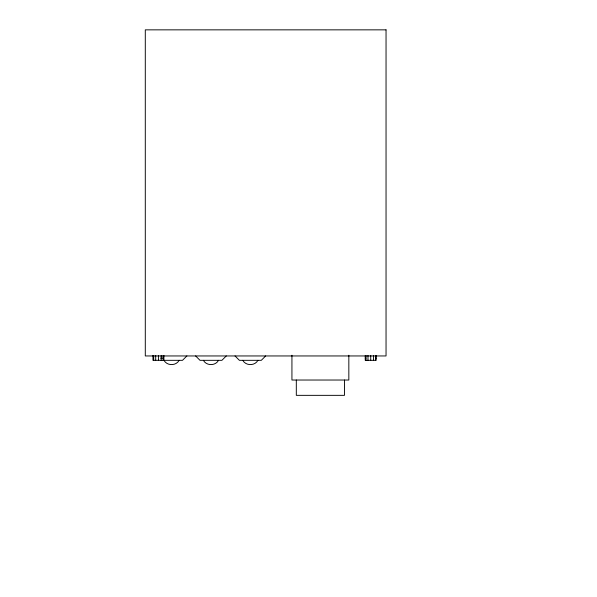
<?xml version="1.0" encoding="UTF-8"?>
<svg xmlns="http://www.w3.org/2000/svg" width="597" height="597" viewBox="0 0 597 597"><rect width="100%" height="100%" fill="white"/><g stroke="black" fill="none" stroke-linecap="round" stroke-linejoin="round"><path stroke-width="0.9" d="M179.145 360.327C176.078 366.028 167.048 366.028 163.981 360.327M218.539 360.327C215.472 366.028 206.443 366.028 203.376 360.327M257.934 360.327C254.867 366.028 245.837 366.028 242.77 360.327M186.883 355.954L182.503 360.327L152.959 360.327L152.959 355.402M226.278 355.954L221.897 360.327L200.01 360.327L195.637 355.954M265.672 355.954L261.292 360.327L239.404 360.327L235.031 355.954M160.675 358.14L163.168 358.14M365.252 358.14L365.983 358.14M375.461 358.14L376.192 358.14M376.192 355.513L376.192 360.327L365.252 360.327L365.252 355.513M375.461 355.402L375.461 360.327M373.461 355.402L373.461 360.327M370.722 355.402L370.722 360.327M367.991 355.402L367.991 360.327M365.983 355.513L365.983 360.327M348.835 355.245L348.835 380.028L291.933 380.028L291.933 355.245M344.462 380.028L344.462 395.348L296.313 395.348L296.313 380.028M163.899 355.402L163.899 360.327M163.168 355.513L163.168 360.327M161.168 355.513L161.168 360.327M158.429 355.402L158.429 360.327M155.698 355.402L155.698 360.327M153.69 355.402L153.69 360.327M386.043 29.85L145.295 29.85L145.295 355.954L386.043 355.954L386.043 29.85"/></g></svg>
